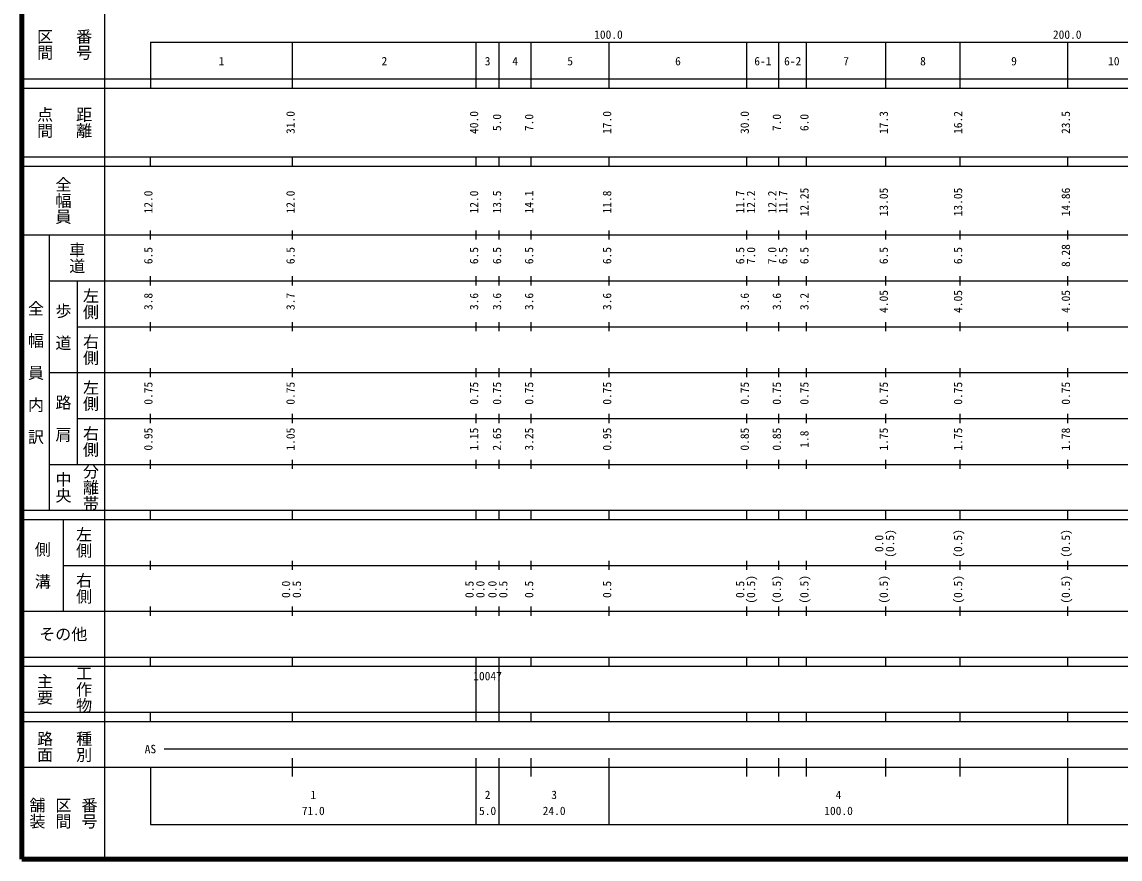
# Model space of a CAD drawing. Units: millimetres on the paper, enlarged 1000 times. Extents: x 40000 to 680000, y 20000 to 380000.
# Drawn here: x 40000 to 279359, y 20000 to 202409 of the extents above; entities that cross this region are included whole.
import ezdxf
from ezdxf.enums import TextEntityAlignment as Align

# ---------------------------------------------------------------- set-up
doc = ezdxf.new("R2010")
doc.units = ezdxf.units.MM
doc.header["$LTSCALE"] = 1000
doc.layers.add('M-TTL', color=2, linetype='Continuous', lineweight=140)
doc.layers.add('M-TTL-BAND', color=7, linetype='Continuous', lineweight=25)
doc.styles.add('@ＭＳ ゴシック', font='')
doc.styles.add('ＭＳ ゴシック', font='')
doc.styles.get('@ＭＳ ゴシック').set_extended_font_data('@MS Gothic')
doc.styles.get('ＭＳ ゴシック').set_extended_font_data('MS Gothic')

msp = doc.modelspace()

# ---------------------------------------------------------------- linework, layer by layer
at = {"layer": 'M-TTL'}
for p, q in [((40000, 380000), (40000, 20000)), ((40000, 20000), (680000, 20000))]:
    msp.add_line(p, q, dxfattribs=at)
at = {"layer": 'M-TTL-BAND'}
for p, q in [((58000, 370000), (58000, 20000)), ((68000, 198000), (579000, 198000)), ((68000, 198000), (68000, 188000)), ((99000, 188000), (99000, 198000)), ((139000, 188000), (139000, 198000)), ((144000, 188000), (144000, 198000)), ((151000, 188000), (151000, 198000)), ((168000, 188000), (168000, 198000)), ((198000, 188000), (198000, 198000)), ((205000, 188000), (205000, 198000)), ((211000, 188000), (211000, 198000)), ((228300, 188000), (228300, 198000)), ((244500, 188000), (244500, 198000)), ((268000, 188000), (268000, 198000)), ((40000, 190000), (579000, 190000)), ((40000, 188000), (579000, 188000)), ((40000, 173000), (579000, 173000)), ((68000, 171000), (68000, 173000)), ((99000, 171000), (99000, 173000)), ((139000, 171000), (139000, 173000)), ((144000, 171000), (144000, 173000)), ((151000, 171000), (151000, 173000)), ((168000, 171000), (168000, 173000)), ((198000, 171000), (198000, 173000)), ((205000, 171000), (205000, 173000)), ((211000, 171000), (211000, 173000)), ((228300, 171000), (228300, 173000)), ((244500, 171000), (244500, 173000)), ((268000, 171000), (268000, 173000)), ((40000, 171000), (579000, 171000)), ((40000, 156000), (579000, 156000)), ((46000, 96000), (46000, 156000)), ((68000, 155000), (68000, 157000)), ((99000, 155000), (99000, 157000)), ((139000, 155000), (139000, 157000)), ((144000, 155000), (144000, 157000)), ((151000, 155000), (151000, 157000)), ((168000, 155000), (168000, 157000)), ((198000, 155000), (198000, 157000)), ((205000, 155000), (205000, 157000)), ((211000, 155000), (211000, 157000)), ((228300, 155000), (228300, 157000)), ((244500, 155000), (244500, 157000)), ((268000, 155000), (268000, 157000)), ((68000, 145000), (68000, 147000)), ((99000, 145000), (99000, 147000)), ((139000, 145000), (139000, 147000)), ((144000, 145000), (144000, 147000)), ((151000, 145000), (151000, 147000)), ((168000, 145000), (168000, 147000)), ((198000, 145000), (198000, 147000)), ((205000, 145000), (205000, 147000)), ((211000, 145000), (211000, 147000)), ((228300, 145000), (228300, 147000)), ((244500, 145000), (244500, 147000)), ((268000, 145000), (268000, 147000)), ((46000, 146000), (579000, 146000)), ((52000, 146000), (52000, 106000)), ((68000, 135000), (68000, 137000)), ((99000, 135000), (99000, 137000)), ((139000, 135000), (139000, 137000)), ((144000, 135000), (144000, 137000)), ((151000, 135000), (151000, 137000)), ((168000, 135000), (168000, 137000)), ((198000, 135000), (198000, 137000)), ((205000, 135000), (205000, 137000)), ((211000, 135000), (211000, 137000)), ((228300, 135000), (228300, 137000)), ((244500, 135000), (244500, 137000)), ((268000, 135000), (268000, 137000)), ((52000, 136000), (579000, 136000)), ((68000, 125000), (68000, 127000)), ((99000, 125000), (99000, 127000)), ((139000, 125000), (139000, 127000)), ((144000, 125000), (144000, 127000)), ((151000, 125000), (151000, 127000)), ((168000, 125000), (168000, 127000)), ((198000, 125000), (198000, 127000)), ((205000, 125000), (205000, 127000)), ((211000, 125000), (211000, 127000)), ((228300, 125000), (228300, 127000)), ((244500, 125000), (244500, 127000)), ((268000, 125000), (268000, 127000)), ((46000, 126000), (579000, 126000)), ((52000, 116000), (579000, 116000)), ((68000, 115000), (68000, 117000)), ((99000, 115000), (99000, 117000)), ((139000, 115000), (139000, 117000)), ((144000, 115000), (144000, 117000)), ((151000, 115000), (151000, 117000)), ((168000, 115000), (168000, 117000)), ((198000, 115000), (198000, 117000)), ((205000, 115000), (205000, 117000)), ((211000, 115000), (211000, 117000)), ((228300, 115000), (228300, 117000)), ((244500, 115000), (244500, 117000)), ((268000, 115000), (268000, 117000)), ((46000, 106000), (579000, 106000)), ((68000, 105000), (68000, 107000)), ((99000, 105000), (99000, 107000)), ((139000, 105000), (139000, 107000)), ((144000, 105000), (144000, 107000)), ((151000, 105000), (151000, 107000)), ((168000, 105000), (168000, 107000)), ((198000, 105000), (198000, 107000)), ((205000, 105000), (205000, 107000)), ((211000, 105000), (211000, 107000)), ((228300, 105000), (228300, 107000)), ((244500, 105000), (244500, 107000)), ((268000, 105000), (268000, 107000)), ((40000, 96000), (579000, 96000)), ((68000, 94000), (68000, 96000)), ((99000, 94000), (99000, 96000)), ((139000, 94000), (139000, 96000)), ((144000, 94000), (144000, 96000)), ((151000, 94000), (151000, 96000)), ((168000, 94000), (168000, 96000)), ((198000, 94000), (198000, 96000)), ((205000, 94000), (205000, 96000)), ((211000, 94000), (211000, 96000)), ((228300, 94000), (228300, 96000)), ((244500, 94000), (244500, 96000)), ((268000, 94000), (268000, 96000)), ((40000, 94000), (579000, 94000)), ((49000, 94000), (49000, 74000)), ((49000, 84000), (579000, 84000)), ((68000, 83000), (68000, 85000)), ((99000, 83000), (99000, 85000)), ((139000, 83000), (139000, 85000)), ((144000, 83000), (144000, 85000)), ((151000, 83000), (151000, 85000)), ((168000, 83000), (168000, 85000)), ((198000, 83000), (198000, 85000)), ((205000, 83000), (205000, 85000)), ((211000, 83000), (211000, 85000)), ((228300, 83000), (228300, 85000)), ((244500, 83000), (244500, 85000)), ((268000, 83000), (268000, 85000)), ((68000, 73000), (68000, 75000)), ((99000, 73000), (99000, 75000)), ((139000, 73000), (139000, 75000)), ((144000, 73000), (144000, 75000)), ((151000, 73000), (151000, 75000)), ((168000, 73000), (168000, 75000)), ((198000, 73000), (198000, 75000)), ((205000, 73000), (205000, 75000)), ((211000, 73000), (211000, 75000)), ((228300, 73000), (228300, 75000)), ((244500, 73000), (244500, 75000)), ((268000, 73000), (268000, 75000)), ((40000, 74000), (579000, 74000)), ((40000, 64000), (579000, 64000)), ((68000, 62000), (68000, 64000)), ((99000, 62000), (99000, 64000)), ((139000, 62000), (139000, 64000)), ((144000, 62000), (144000, 64000)), ((151000, 62000), (151000, 64000)), ((168000, 62000), (168000, 64000)), ((198000, 62000), (198000, 64000)), ((205000, 62000), (205000, 64000)), ((211000, 62000), (211000, 64000)), ((228300, 62000), (228300, 64000)), ((244500, 62000), (244500, 64000)), ((268000, 62000), (268000, 64000)), ((40000, 62000), (579000, 62000)), ((139000, 52000), (139000, 62000)), ((144000, 52000), (144000, 62000)), ((40000, 52000), (579000, 52000)), ((68000, 50000), (68000, 52000)), ((99000, 50000), (99000, 52000)), ((139000, 50000), (139000, 52000)), ((144000, 50000), (144000, 52000)), ((151000, 50000), (151000, 52000)), ((168000, 50000), (168000, 52000)), ((198000, 50000), (198000, 52000)), ((205000, 50000), (205000, 52000)), ((211000, 50000), (211000, 52000)), ((228300, 50000), (228300, 52000)), ((244500, 50000), (244500, 52000)), ((268000, 50000), (268000, 52000)), ((40000, 50000), (579000, 50000)), ((71000, 44000), (421900, 44000)), ((99000, 38000), (99000, 42000)), ((139000, 27500), (139000, 42000)), ((144000, 27500), (144000, 42000)), ((151000, 38000), (151000, 42000)), ((168000, 27500), (168000, 42000)), ((198000, 38000), (198000, 42000)), ((205000, 38000), (205000, 42000)), ((211000, 38000), (211000, 42000)), ((228300, 38000), (228300, 42000)), ((244500, 38000), (244500, 42000)), ((268000, 27500), (268000, 42000)), ((40000, 40000), (579000, 40000)), ((68000, 40000), (68000, 27500)), ((68000, 27500), (579000, 27500))]:
    msp.add_line(p, q, dxfattribs=at)

# ---------------------------------------------------------------- texts
at = {"layer": 'M-TTL-BAND', "style": '@ＭＳ ゴシック'}
for s, p in [('区間', (45000, 197500)), ('番号', (53500, 197500)), ('点間', (45000, 180500)), ('距離', (53500, 180500)), ('全幅員', (49000, 163500)), ('車道', (52000, 151000)), ('左側', (55000, 141000)), ('全\u3000幅\u3000員\u3000内\u3000訳', (43000, 126000)), ('歩\u3000道', (49000, 136000)), ('右側', (55000, 131000)), ('左側', (55000, 121000)), ('路\u3000肩', (49000, 116000)), ('右側', (55000, 111000)), ('分離帯', (55000, 101000)), ('中央', (49000, 101000)), ('左側', (53500, 89000)), ('側\u3000溝', (44500, 84000)), ('右側', (53500, 79000)), ('主要', (45000, 57000)), ('工作物', (53500, 57000)), ('路面', (45000, 44500)), ('種別', (53500, 44500)), ('舗装', (43333, 30000)), ('区間', (49000, 30000)), ('番号', (54667, 30000))]:
    msp.add_text(s, height=2566, rotation=270, dxfattribs=at).set_placement(p, align=Align.MIDDLE_CENTER)
at = {"layer": 'M-TTL-BAND', "style": 'ＭＳ ゴシック'}
for s, p in [('100.0', (167844, 198195)), ('200.0', (267844, 198195)), ('1', (83500, 192405)), ('2', (119000, 192405)), ('3', (141500, 192405)), ('4', (147500, 192405)), ('5', (159500, 192405)), ('6', (183000, 192405)), ('6-1', (201500, 192405)), ('6-2', (208000, 192405)), ('7', (219650, 192405)), ('8', (236400, 192405)), ('9', (256250, 192405)), ('10', (278000, 192405)), ('AS', (68000, 42500)), ('1', (103500, 32523)), ('2', (141500, 32523)), ('3', (156000, 32523)), ('4', (218000, 32523)), ('71.0', (103500, 29033)), ('5.0', (141500, 29033)), ('24.0', (156000, 29033)), ('100.0', (218000, 29033))]:
    msp.add_text(s, height=1833, dxfattribs=at).set_placement(p, align=Align.BOTTOM_CENTER)
for s, p in [('31.0', (100000, 180500)), ('40.0', (140000, 180500)), ('5.0', (145000, 180500)), ('7.0', (152000, 180500)), ('17.0', (169000, 180500)), ('30.0', (199000, 180500)), ('7.0', (206000, 180500)), ('6.0', (212000, 180500)), ('17.3', (229300, 180500)), ('16.2', (245500, 180500)), ('23.5', (269000, 180500)), ('12.0', (69000, 163174)), ('12.0', (100000, 163174)), ('12.0', (140000, 163174)), ('13.5', (145000, 163174)), ('14.1', (152000, 163174)), ('11.8', (169000, 163174)), ('11.7', (198000, 163174)), ('12.2', (200370, 163174)), ('12.2', (205000, 163174)), ('11.7', (207370, 163174)), ('12.25', (212000, 163174)), ('13.05', (229300, 163174)), ('13.05', (245500, 163174)), ('14.86', (269000, 163174)), ('6.5', (69000, 151500)), ('6.5', (100000, 151500)), ('6.5', (140000, 151500)), ('6.5', (145000, 151500)), ('6.5', (152000, 151500)), ('6.5', (169000, 151500)), ('6.5', (198000, 151500)), ('7.0', (200370, 151500)), ('7.0', (205000, 151500)), ('6.5', (207370, 151500)), ('6.5', (212000, 151500)), ('6.5', (229300, 151500)), ('6.5', (245500, 151500)), ('8.28', (269000, 151500)), ('4.05', (229300, 141500)), ('4.05', (245500, 141500)), ('4.05', (269000, 141500)), ('3.8', (69000, 141500)), ('3.7', (100000, 141500)), ('3.6', (140000, 141500)), ('3.6', (145000, 141500)), ('3.6', (152000, 141500)), ('3.6', (169000, 141500)), ('3.6', (199000, 141500)), ('3.6', (206000, 141500)), ('3.2', (212000, 141500)), ('0.75', (69000, 121500)), ('0.75', (100000, 121500)), ('0.75', (140000, 121500)), ('0.75', (145000, 121500)), ('0.75', (152000, 121500)), ('0.75', (169000, 121500)), ('0.75', (199000, 121500)), ('0.75', (206000, 121500)), ('0.75', (212000, 121500)), ('0.75', (229300, 121500)), ('0.75', (245500, 121500)), ('0.75', (269000, 121500)), ('0.95', (69000, 111500)), ('1.05', (100000, 111500)), ('1.15', (140000, 111500)), ('2.65', (145000, 111500)), ('3.25', (152000, 111500)), ('0.95', (169000, 111500)), ('0.85', (199000, 111500)), ('0.85', (206000, 111500)), ('1.8', (212000, 111500)), ('1.75', (229300, 111500)), ('1.75', (245500, 111500)), ('1.78', (269000, 111500)), ('(0.5)', (230670, 88764)), ('(0.5)', (245500, 88764)), ('(0.5)', (269000, 88764)), ('0.0', (228300, 88764)), ('(0.5)', (200370, 78764)), ('(0.5)', (206000, 78764)), ('(0.5)', (212000, 78764)), ('(0.5)', (229300, 78764)), ('(0.5)', (245500, 78764)), ('(0.5)', (269000, 78764)), ('0.0', (99000, 78764)), ('0.5', (101370, 78764)), ('0.5', (139000, 78764)), ('0.0', (141370, 78764)), ('0.0', (144000, 78764)), ('0.5', (146370, 78764)), ('0.5', (152000, 78764)), ('0.5', (169000, 78764)), ('0.5', (198000, 78764))]:
    msp.add_text(s, height=1833, rotation=90, dxfattribs=at).set_placement(p, align=Align.BOTTOM_CENTER)
msp.add_text('その他', height=2566, dxfattribs=at).set_placement((49000, 69000), align=Align.MIDDLE_CENTER)
msp.add_text('10047', height=1833, dxfattribs=at).set_placement((138375, 58405), align=Align.BOTTOM_LEFT)

doc.saveas('drawing.dxf')
